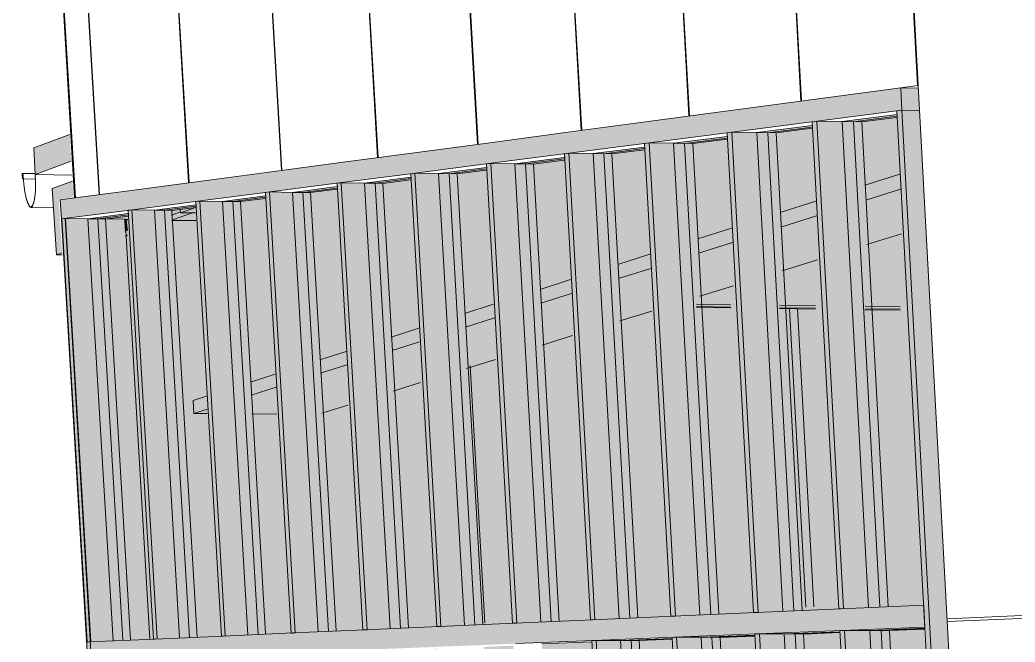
# Model space of a CAD drawing. Header units: inches. Extents: x 30764 to 30770, y -4780 to 4478.
# Drawn here: x 30765.111 to 30765.1664, y -4779.6643 to -4779.6296 of the extents above; entities that cross this region are included whole.
import ezdxf

# ---------------------------------------------------------------- set-up
doc = ezdxf.new("R2010")
doc.units = ezdxf.units.IN
doc.header["$MEASUREMENT"] = 0
for name, color, linetype, lineweight in [('A-GLAZ-CURT', 52, 'Continuous', 9), ('A-GLAZ-CWMG', 51, 'Continuous', 9), ('A-ROOF', 132, 'Continuous', 13), ('A-ROOF-OTLN', 132, 'Continuous', 9), ('A-WALL-PATT', 111, 'Continuous', 13), ('L-SITE-WALL', 31, 'Continuous', 13), ('S-BEAM', 12, 'Continuous', 9), ('S-COLS', 52, 'Continuous', 9)]:
    doc.layers.add(name, color=color, linetype=linetype, lineweight=lineweight)

# ---------------------------------------------------------------- blocks, each defined once
blk = doc.blocks.new('FP_27-Entrance - Fitness Center')
at = {"layer": 'A-WALL-PATT', "lineweight": 9}
for p, q in [((-6390.438413, -4779.633293), (-6390.440018, -4779.603512)), ((-6390.438379, -4779.633288), (-6390.439983, -4779.603504)), ((-6390.444912, -4779.634159), (-6390.446507, -4779.604978)), ((-6390.444879, -4779.634154), (-6390.446474, -4779.604971)), ((-6390.451156, -4779.634991), (-6390.452741, -4779.606387)), ((-6390.451124, -4779.634987), (-6390.452709, -4779.60638)), ((-6390.457159, -4779.635791), (-6390.458734, -4779.607742)), ((-6390.457129, -4779.635787), (-6390.458704, -4779.607735)), ((-6390.462937, -4779.636562), (-6390.464501, -4779.609045)), ((-6390.462908, -4779.636558), (-6390.464472, -4779.609039)), ((-6390.4685, -4779.637303), (-6390.470054, -4779.6103)), ((-6390.468472, -4779.637299), (-6390.470025, -4779.610294)), ((-6390.473862, -4779.638018), (-6390.475404, -4779.611509)), ((-6390.473835, -4779.638014), (-6390.475376, -4779.611503)), ((-6390.479032, -4779.638707), (-6390.480562, -4779.612675)), ((-6390.479005, -4779.638703), (-6390.480536, -4779.612669)), ((-6390.48402, -4779.639372), (-6390.485539, -4779.6138)), ((-6390.483995, -4779.639369), (-6390.485514, -4779.613794)), ((-6390.430034, -4779.662734), (-6390.436777, -4779.663015)), ((-6390.430025, -4779.66289), (-6390.436769, -4779.663168))]:
    blk.add_line(p, q, dxfattribs=at)

msp = doc.modelspace()

# ---------------------------------------------------------------- hatches: boundary and pattern name
at = {"layer": 'A-GLAZ-CURT', "transparency": 33554458}
for points in [[(30765.158254, -4779.662384), (30765.16131, -4779.662249), (30765.159821, -4779.634913), (30765.156781, -4779.635304), (30765.158246, -4779.662238)], [(30765.153484, -4779.662595), (30765.156575, -4779.662444), (30765.155093, -4779.635522), (30765.152018, -4779.635918), (30765.153476, -4779.662441)], [(30765.148853, -4779.6628), (30765.15183, -4779.662654), (30765.150355, -4779.636132), (30765.147393, -4779.636513), (30765.147885, -4779.645376), (30765.147933, -4779.645376), (30765.147932, -4779.646226), (30765.148845, -4779.662651)], [(30765.144355, -4779.662998), (30765.147224, -4779.662858), (30765.145756, -4779.636724), (30765.142902, -4779.637091), (30765.144348, -4779.662885)], [(30765.139984, -4779.663191), (30765.14275, -4779.663056), (30765.141289, -4779.637299), (30765.138539, -4779.637653), (30765.139976, -4779.663053)], [(30765.131604, -4779.663562), (30765.134177, -4779.663436), (30765.132731, -4779.638401), (30765.130173, -4779.638731), (30765.131597, -4779.663433)], [(30765.135736, -4779.663379), (30765.138403, -4779.663248), (30765.136949, -4779.637858), (30765.134297, -4779.6382), (30765.135728, -4779.663246)], [(30765.127585, -4779.663739), (30765.130068, -4779.663617), (30765.12863, -4779.638929), (30765.126162, -4779.639247), (30765.127578, -4779.663615)], [(30765.123674, -4779.663912), (30765.126071, -4779.663794), (30765.12464, -4779.639443), (30765.122258, -4779.63975), (30765.123667, -4779.663792)], [(30765.119866, -4779.66408), (30765.12218, -4779.663967), (30765.120758, -4779.639943), (30765.118458, -4779.640239), (30765.119859, -4779.663965)], [(30765.116157, -4779.664244), (30765.118393, -4779.664134), (30765.116978, -4779.64043), (30765.114758, -4779.640716), (30765.116151, -4779.664132)], [(30765.159712, -4779.719901), (30765.156641, -4779.663738), (30765.153554, -4779.663862), (30765.156612, -4779.719487), (30765.159381, -4779.719857)], [(30765.164459, -4779.720535), (30765.161343, -4779.663549), (30765.158324, -4779.66367), (30765.161395, -4779.720126), (30765.161573, -4779.720149)], [(30765.145844, -4779.718048), (30765.142816, -4779.664294), (30765.140053, -4779.664405), (30765.142967, -4779.715902), (30765.143018, -4779.715903), (30765.143017, -4779.716776), (30765.143068, -4779.717677), (30765.14312, -4779.717684)], [(30765.150333, -4779.718647), (30765.14729, -4779.664114), (30765.144424, -4779.664229), (30765.147454, -4779.718263), (30765.147874, -4779.718319)], [(30765.154953, -4779.719265), (30765.151897, -4779.663929), (30765.148922, -4779.664048), (30765.151966, -4779.718866), (30765.152111, -4779.718885)]]:
    msp.add_hatch(color=256, dxfattribs=at).paths.add_polyline_path(points, flags=0)
h = msp.add_hatch(color=256, dxfattribs=at)
h.paths.add_polyline_path([(30765.11821, -4779.664144), (30765.118369, -4779.664125), (30765.116955, -4779.64076), (30765.116825, -4779.640758), (30765.11821, -4779.664143)], flags=0)
h.paths.add_polyline_path([(30765.1208, -4779.664018), (30765.122119, -4779.663943), (30765.121392, -4779.651569), (30765.120649, -4779.651561), (30765.120601, -4779.650842), (30765.121335, -4779.650601), (30765.12076, -4779.640817), (30765.119432, -4779.640798), (30765.120797, -4779.663962)], flags=0)
h.paths.add_polyline_path([(30765.128466, -4779.663645), (30765.129929, -4779.663562), (30765.129208, -4779.65109), (30765.127765, -4779.651558), (30765.128462, -4779.663582)], flags=0)
h.paths.add_polyline_path([(30765.132458, -4779.663451), (30765.133998, -4779.663364), (30765.133222, -4779.649818), (30765.131702, -4779.6503), (30765.132455, -4779.663385)], flags=0)
at = {"layer": 'A-GLAZ-CWMG'}
for points in [[(30765.15524, -4779.635297), (30765.160109, -4779.634666), (30765.160043, -4779.63343), (30765.155173, -4779.634079)], [(30765.161095, -4779.634684), (30765.16102, -4779.633448), (30765.160043, -4779.63343), (30765.160109, -4779.634666), (30765.161019, -4779.634683)], [(30765.150498, -4779.63591), (30765.15524, -4779.635297), (30765.155173, -4779.634079), (30765.150432, -4779.63471)], [(30765.145895, -4779.636506), (30765.150498, -4779.63591), (30765.150432, -4779.63471), (30765.145829, -4779.635324)], [(30765.161357, -4779.662869), (30765.161631, -4779.662857), (30765.160109, -4779.634666), (30765.159835, -4779.634702), (30765.161172, -4779.659447)], [(30765.162613, -4779.662863), (30765.161095, -4779.634684), (30765.160109, -4779.634666), (30765.161631, -4779.662857)], [(30765.141424, -4779.637085), (30765.145895, -4779.636506), (30765.145829, -4779.635324), (30765.141359, -4779.635919)], [(30765.156589, -4779.662464), (30765.156855, -4779.662452), (30765.155373, -4779.635279), (30765.155107, -4779.635314), (30765.156423, -4779.659429)], [(30765.156855, -4779.662452), (30765.158254, -4779.662384), (30765.156781, -4779.635304), (30765.155374, -4779.635297), (30765.156844, -4779.662248)], [(30765.158254, -4779.662384), (30765.159341, -4779.662331), (30765.157876, -4779.635323), (30765.156781, -4779.635304), (30765.158246, -4779.662238)], [(30765.137081, -4779.637647), (30765.141424, -4779.637085), (30765.141359, -4779.635919), (30765.137016, -4779.636498)], [(30765.151844, -4779.662674), (30765.152103, -4779.662662), (30765.150627, -4779.635894), (30765.150369, -4779.635927), (30765.151664, -4779.659412)], [(30765.152103, -4779.662662), (30765.153484, -4779.662595), (30765.152018, -4779.635918), (30765.150628, -4779.635911), (30765.152092, -4779.662457)], [(30765.153484, -4779.662595), (30765.154557, -4779.662543), (30765.153098, -4779.635936), (30765.152018, -4779.635918), (30765.153476, -4779.662441)], [(30765.13286, -4779.638193), (30765.137081, -4779.637647), (30765.137016, -4779.636498), (30765.132795, -4779.637061)], [(30765.147238, -4779.662877), (30765.147489, -4779.662866), (30765.14602, -4779.63649), (30765.145769, -4779.636522), (30765.147044, -4779.659395)], [(30765.147489, -4779.662866), (30765.148853, -4779.6628), (30765.147393, -4779.636513), (30765.146021, -4779.636507), (30765.147477, -4779.662652)], [(30765.148853, -4779.6628), (30765.149912, -4779.662748), (30765.14846, -4779.636531), (30765.147393, -4779.636513), (30765.148845, -4779.662651)], [(30765.128755, -4779.638724), (30765.13286, -4779.638193), (30765.132795, -4779.637061), (30765.128691, -4779.637608), (30765.12873, -4779.638297)], [(30765.142764, -4779.663075), (30765.143008, -4779.663064), (30765.141546, -4779.637069), (30765.141303, -4779.6371), (30765.142754, -4779.662884)], [(30765.143008, -4779.663064), (30765.144355, -4779.662998), (30765.142902, -4779.637091), (30765.141547, -4779.637085), (30765.142998, -4779.662885)], [(30765.144355, -4779.662998), (30765.145401, -4779.662947), (30765.143955, -4779.637109), (30765.142902, -4779.637091), (30765.144348, -4779.662885)], [(30765.124762, -4779.639241), (30765.128755, -4779.638724), (30765.128691, -4779.637608), (30765.124698, -4779.63814), (30765.124706, -4779.638281)], [(30765.138417, -4779.663267), (30765.138654, -4779.663256), (30765.1372, -4779.637631), (30765.136963, -4779.637662), (30765.138395, -4779.662869)], [(30765.138654, -4779.663256), (30765.139984, -4779.663191), (30765.138539, -4779.637653), (30765.137201, -4779.637647), (30765.138643, -4779.663068)], [(30765.139984, -4779.663191), (30765.141017, -4779.663141), (30765.139579, -4779.63767), (30765.138539, -4779.637653), (30765.139976, -4779.663053)], [(30765.120877, -4779.639744), (30765.124762, -4779.639241), (30765.124698, -4779.63814), (30765.120813, -4779.638657)], [(30765.134191, -4779.663453), (30765.134422, -4779.663443), (30765.132975, -4779.638178), (30765.132745, -4779.638208), (30765.134157, -4779.662854)], [(30765.134422, -4779.663443), (30765.135736, -4779.663379), (30765.134297, -4779.6382), (30765.132976, -4779.638194), (30765.134411, -4779.66326)], [(30765.135736, -4779.663379), (30765.136756, -4779.663329), (30765.135325, -4779.638216), (30765.134297, -4779.6382), (30765.135728, -4779.663246)], [(30765.117095, -4779.640233), (30765.120877, -4779.639744), (30765.120813, -4779.638657), (30765.117031, -4779.639161)], [(30765.130082, -4779.663635), (30765.130306, -4779.663625), (30765.128867, -4779.63871), (30765.128643, -4779.638739), (30765.130036, -4779.662839)], [(30765.130306, -4779.663625), (30765.131604, -4779.663562), (30765.130173, -4779.638731), (30765.128868, -4779.638725), (30765.130295, -4779.663434)], [(30765.131604, -4779.663562), (30765.132612, -4779.663513), (30765.131189, -4779.638747), (30765.130173, -4779.638731), (30765.131597, -4779.663433)], [(30765.113411, -4779.64071), (30765.117095, -4779.640233), (30765.117031, -4779.639161), (30765.113348, -4779.639652), (30765.1134, -4779.640517)], [(30765.126085, -4779.663811), (30765.126303, -4779.663802), (30765.124871, -4779.639227), (30765.124653, -4779.639255), (30765.126027, -4779.662825)], [(30765.126303, -4779.663802), (30765.127585, -4779.663739), (30765.126162, -4779.639247), (30765.124872, -4779.639241), (30765.126293, -4779.663629)], [(30765.127585, -4779.663739), (30765.128581, -4779.663691), (30765.127165, -4779.639263), (30765.126162, -4779.639247), (30765.127578, -4779.663615)], [(30765.11328, -4779.640727), (30765.113411, -4779.64071), (30765.113348, -4779.639652), (30765.113217, -4779.63967)], [(30765.122194, -4779.663983), (30765.122406, -4779.663974), (30765.120983, -4779.63973), (30765.120771, -4779.639758), (30765.122125, -4779.662811)], [(30765.122406, -4779.663974), (30765.123674, -4779.663912), (30765.122258, -4779.63975), (30765.120984, -4779.639744), (30765.122397, -4779.663806)], [(30765.123674, -4779.663912), (30765.124658, -4779.663864), (30765.12325, -4779.639765), (30765.122258, -4779.63975), (30765.123667, -4779.663792)], [(30765.118407, -4779.66415), (30765.118613, -4779.664141), (30765.117198, -4779.64022), (30765.116991, -4779.640247), (30765.118119, -4779.65929)], [(30765.118613, -4779.664141), (30765.119866, -4779.66408), (30765.118458, -4779.640239), (30765.117199, -4779.640234), (30765.118603, -4779.663965)], [(30765.119866, -4779.66408), (30765.120839, -4779.664033), (30765.119438, -4779.640254), (30765.118458, -4779.640239), (30765.119859, -4779.663965)], [(30765.114718, -4779.66484), (30765.114919, -4779.664832), (30765.11348, -4779.640701), (30765.11328, -4779.640727), (30765.114386, -4779.659277)], [(30765.114718, -4779.664313), (30765.114919, -4779.664304), (30765.113512, -4779.640697), (30765.113311, -4779.640723), (30765.114418, -4779.659277)], [(30765.114888, -4779.664306), (30765.116157, -4779.664244), (30765.114758, -4779.64072), (30765.113481, -4779.64071), (30765.114878, -4779.664145)], [(30765.114919, -4779.664304), (30765.116157, -4779.664244), (30765.114758, -4779.640716), (30765.113513, -4779.64071), (30765.11491, -4779.664145)], [(30765.116157, -4779.664244), (30765.117119, -4779.664197), (30765.115726, -4779.64073), (30765.114758, -4779.640716), (30765.116151, -4779.664132)], [(30765.116157, -4779.664244), (30765.117087, -4779.664199), (30765.115694, -4779.640734), (30765.114758, -4779.64072), (30765.11615, -4779.664132)], [(30765.117113, -4779.664198), (30765.11821, -4779.664125), (30765.116825, -4779.640748), (30765.11572, -4779.640731), (30765.11711, -4779.664144)], [(30765.154751, -4779.662366), (30765.155201, -4779.662307), (30765.154294, -4779.645736), (30765.153839, -4779.645728), (30765.154747, -4779.662306)], [(30765.155203, -4779.662346), (30765.156193, -4779.662283), (30765.15529, -4779.645749), (30765.154294, -4779.645736), (30765.155201, -4779.662307)], [(30765.136564, -4779.663252), (30765.136866, -4779.663237), (30765.136051, -4779.648922), (30765.135752, -4779.649017), (30765.13656, -4779.663182)], [(30765.147429, -4779.664046), (30765.152039, -4779.66386), (30765.151974, -4779.662668), (30765.147365, -4779.662901)], [(30765.152039, -4779.66386), (30765.156788, -4779.663668), (30765.156722, -4779.662458), (30765.151974, -4779.662668), (30765.151987, -4779.662917)], [(30765.156788, -4779.663668), (30765.16139, -4779.663482), (30765.161324, -4779.662255), (30765.156722, -4779.662458), (30765.156748, -4779.662934)], [(30765.134371, -4779.664573), (30765.1386, -4779.664402), (30765.138536, -4779.663261), (30765.134307, -4779.663448)], [(30765.1386, -4779.664402), (30765.142951, -4779.664227), (30765.142886, -4779.663069), (30765.138536, -4779.663261)], [(30765.142951, -4779.664227), (30765.147429, -4779.664046), (30765.147364, -4779.662871), (30765.142886, -4779.663069)], [(30765.164759, -4779.72079), (30765.161631, -4779.662857), (30765.161357, -4779.662869), (30765.164484, -4779.720753)], [(30765.164759, -4779.72079), (30765.165733, -4779.720772), (30765.162613, -4779.662863), (30765.161631, -4779.662857), (30765.163646, -4779.700168)], [(30765.122364, -4779.665058), (30765.126257, -4779.664901), (30765.126194, -4779.663806), (30765.1223, -4779.663978)], [(30765.126257, -4779.664901), (30765.130258, -4779.664739), (30765.130194, -4779.66363), (30765.126194, -4779.663806)], [(30765.130258, -4779.664739), (30765.134371, -4779.664573), (30765.134307, -4779.663448), (30765.130194, -4779.66363)], [(30765.155238, -4779.719512), (30765.152169, -4779.663855), (30765.15191, -4779.663865), (30765.154978, -4779.719477)], [(30765.155238, -4779.719512), (30765.156612, -4779.719487), (30765.153554, -4779.663862), (30765.152169, -4779.66386), (30765.155237, -4779.719494)], [(30765.156612, -4779.719487), (30765.157679, -4779.719467), (30765.154605, -4779.663868), (30765.153554, -4779.663862), (30765.156597, -4779.719229)], [(30765.160004, -4779.720152), (30765.156921, -4779.663663), (30765.156655, -4779.663673), (30765.159737, -4779.720116)], [(30765.160004, -4779.720152), (30765.161395, -4779.720126), (30765.158324, -4779.66367), (30765.156922, -4779.663668), (30765.160003, -4779.720134)], [(30765.161395, -4779.720126), (30765.162477, -4779.720106), (30765.159389, -4779.663676), (30765.158324, -4779.66367), (30765.1613, -4779.718371)], [(30765.114881, -4779.66536), (30765.118573, -4779.665211), (30765.11851, -4779.664146), (30765.114819, -4779.664309)], [(30765.118573, -4779.665211), (30765.122364, -4779.665058), (30765.1223, -4779.663978), (30765.11851, -4779.664146)], [(30765.146114, -4779.718286), (30765.143073, -4779.664222), (30765.142829, -4779.664232), (30765.145869, -4779.718253)], [(30765.146114, -4779.718286), (30765.147454, -4779.718263), (30765.144424, -4779.664229), (30765.143074, -4779.664227), (30765.146113, -4779.71827)], [(30765.147454, -4779.718263), (30765.148495, -4779.718244), (30765.145449, -4779.664234), (30765.144424, -4779.664229), (30765.147302, -4779.715555)], [(30765.150609, -4779.71889), (30765.147555, -4779.664041), (30765.147304, -4779.664051), (30765.150358, -4779.718856)], [(30765.150609, -4779.71889), (30765.151966, -4779.718866), (30765.148922, -4779.664048), (30765.147555, -4779.664046), (30765.150609, -4779.718873)], [(30765.151966, -4779.718866), (30765.15302, -4779.718847), (30765.14996, -4779.664054), (30765.148922, -4779.664048), (30765.151956, -4779.71868)]]:
    msp.add_hatch(color=256, dxfattribs=at).paths.add_polyline_path(points, flags=0)
at = {"layer": 'A-ROOF'}
msp.add_hatch(color=256, dxfattribs=at).paths.add_polyline_path([(30765.111821, -4779.638248), (30765.113831, -4779.637515), (30765.113743, -4779.63603), (30765.111733, -4779.636774), (30765.111818, -4779.638199)], flags=0)
at = {"layer": 'L-SITE-WALL'}
msp.add_hatch(color=256, dxfattribs=at).paths.add_polyline_path([(30765.114014, -4779.639554), (30765.114039, -4779.63955), (30765.11399, -4779.639146)], flags=0)
at = {"layer": 'S-BEAM'}
h = msp.add_hatch(color=256, dxfattribs=at)
h.paths.add_polyline_path([(30765.120963, -4779.666152), (30765.122295, -4779.666103), (30765.122234, -4779.665164), (30765.120908, -4779.665228)], flags=0)
h.paths.add_polyline_path([(30765.124783, -4779.666012), (30765.126186, -4779.66596), (30765.126124, -4779.665009), (30765.124728, -4779.665075)], flags=0)
h.paths.add_polyline_path([(30765.128707, -4779.665868), (30765.130185, -4779.665813), (30765.130122, -4779.664849), (30765.128652, -4779.664918)], flags=0)
h.paths.add_polyline_path([(30765.132739, -4779.665719), (30765.134294, -4779.665662), (30765.134232, -4779.664684), (30765.132683, -4779.664757)], flags=0)
h.paths.add_polyline_path([(30765.136883, -4779.665567), (30765.138521, -4779.665507), (30765.138458, -4779.664515), (30765.136827, -4779.664585)], flags=0)
h.paths.add_polyline_path([(30765.141145, -4779.665411), (30765.142868, -4779.665347), (30765.142805, -4779.664341), (30765.141089, -4779.664421)], flags=0)
h.paths.add_polyline_path([(30765.145529, -4779.665249), (30765.147343, -4779.665183), (30765.147279, -4779.664162), (30765.145473, -4779.664246)], flags=0)
h.paths.add_polyline_path([(30765.150041, -4779.665084), (30765.151949, -4779.665014), (30765.151885, -4779.663977), (30765.149985, -4779.664066)], flags=0)
h.paths.add_polyline_path([(30765.154686, -4779.664913), (30765.156694, -4779.664839), (30765.15663, -4779.663787), (30765.15463, -4779.66388)], flags=0)
h.paths.add_polyline_path([(30765.159471, -4779.664737), (30765.16143, -4779.664665), (30765.161332, -4779.663599), (30765.159415, -4779.66369)], flags=0)
h.paths.add_polyline_path([(30765.228716, -4779.662193), (30765.232598, -4779.66205), (30765.232497, -4779.66075), (30765.228658, -4779.660945)], flags=0)
h.paths.add_polyline_path([(30765.459408, -4779.653716), (30765.470578, -4779.653306), (30765.470519, -4779.651222), (30765.459371, -4779.651668), (30765.459405, -4779.65354)], flags=0)
h.paths.add_polyline_path([(30765.899881, -4779.637531), (30765.944256, -4779.6359), (30765.944402, -4779.632252), (30765.900003, -4779.634029), (30765.899924, -4779.636296)], flags=0)
h.paths.add_polyline_path([(30765.954892, -4779.63551), (30766.00489, -4779.633672), (30766.005072, -4779.629823), (30765.955043, -4779.631839), (30765.954926, -4779.634674)], flags=0)
h.paths.add_polyline_path([(30766.08229, -4779.630828), (30766.146281, -4779.628477), (30766.146558, -4779.624159), (30766.082522, -4779.626723), (30766.08236, -4779.629597)], flags=0)
h = msp.add_hatch(color=256, dxfattribs=at)
h.paths.add_polyline_path([(30765.123778, -4779.649812), (30765.125162, -4779.649368), (30765.124625, -4779.640386), (30765.123255, -4779.640871), (30765.123761, -4779.649522)], flags=0)
h.paths.add_polyline_path([(30765.127647, -4779.648572), (30765.129105, -4779.648105), (30765.12855, -4779.639051), (30765.128302, -4779.639083), (30765.127121, -4779.639502), (30765.127481, -4779.645711)], flags=0)
h.paths.add_polyline_path([(30765.131624, -4779.647297), (30765.133159, -4779.646806), (30765.132663, -4779.638524), (30765.131133, -4779.638754), (30765.131508, -4779.645283)], flags=0)
h.paths.add_polyline_path([(30765.135713, -4779.645987), (30765.137328, -4779.645469), (30765.136883, -4779.637983), (30765.13527, -4779.638225), (30765.135673, -4779.6453)], flags=0)
h.paths.add_polyline_path([(30765.139918, -4779.644639), (30765.141619, -4779.644094), (30765.141224, -4779.637427), (30765.139525, -4779.63768), (30765.139759, -4779.641811)], flags=0)
h.paths.add_polyline_path([(30765.144246, -4779.643252), (30765.146037, -4779.642679), (30765.145691, -4779.636854), (30765.143903, -4779.63712), (30765.144166, -4779.641828)], flags=0)
h.paths.add_polyline_path([(30765.148701, -4779.641825), (30765.150586, -4779.641221), (30765.150292, -4779.636265), (30765.148408, -4779.636523), (30765.148508, -4779.638341)], flags=0)
h.paths.add_polyline_path([(30765.15329, -4779.640354), (30765.155274, -4779.639719), (30765.155031, -4779.635657), (30765.153048, -4779.635951), (30765.153186, -4779.638456)], flags=0)
h.paths.add_polyline_path([(30765.158017, -4779.638839), (30765.159953, -4779.638219), (30765.159761, -4779.635051), (30765.157827, -4779.635339), (30765.157992, -4779.63838)], flags=0)
h = msp.add_hatch(color=256, dxfattribs=at)
h.paths.add_polyline_path([(30765.120666, -4779.651568), (30765.121402, -4779.651334), (30765.121359, -4779.650612), (30765.120617, -4779.650849)], flags=0)
h.paths.add_polyline_path([(30765.123854, -4779.650555), (30765.125238, -4779.650116), (30765.125196, -4779.649383), (30765.123812, -4779.649826)], flags=0)
h.paths.add_polyline_path([(30765.127724, -4779.649326), (30765.129181, -4779.648863), (30765.129138, -4779.648119), (30765.127681, -4779.648586)], flags=0)
h.paths.add_polyline_path([(30765.131701, -4779.648063), (30765.133236, -4779.647576), (30765.133193, -4779.64682), (30765.131658, -4779.647312)], flags=0)
h.paths.add_polyline_path([(30765.13579, -4779.646764), (30765.137406, -4779.646251), (30765.137363, -4779.645484), (30765.135747, -4779.646002)], flags=0)
h.paths.add_polyline_path([(30765.139996, -4779.645428), (30765.141698, -4779.644888), (30765.141654, -4779.64411), (30765.139953, -4779.644655), (30765.139991, -4779.645332)], flags=0)
h.paths.add_polyline_path([(30765.144325, -4779.644053), (30765.146115, -4779.643485), (30765.146071, -4779.642694), (30765.144281, -4779.643268)], flags=0)
h.paths.add_polyline_path([(30765.14878, -4779.642638), (30765.150665, -4779.642039), (30765.150581, -4779.64125), (30765.148737, -4779.641862)], flags=0)
h.paths.add_polyline_path([(30765.153369, -4779.641181), (30765.155353, -4779.64055), (30765.155309, -4779.639735), (30765.153325, -4779.640371)], flags=0)
h.paths.add_polyline_path([(30765.158097, -4779.639679), (30765.160033, -4779.639064), (30765.159988, -4779.638236), (30765.158053, -4779.638856)], flags=0)
for points in [[(30765.113012, -4779.642727), (30765.113314, -4779.642622), (30765.113136, -4779.639635), (30765.113941, -4779.639516), (30765.113888, -4779.638618), (30765.112761, -4779.639024), (30765.112943, -4779.641706)], [(30765.119916, -4779.640381), (30765.12072, -4779.640074), (30765.119904, -4779.640209), (30765.119908, -4779.640258)], [(30765.116819, -4779.641407), (30765.116978, -4779.641352), (30765.11691, -4779.640741), (30765.11678, -4779.640739)]]:
    msp.add_hatch(color=256, dxfattribs=at).paths.add_polyline_path(points, flags=0)
h = msp.add_hatch(color=256, dxfattribs=at)
h.paths.add_polyline_path([(30765.123255, -4779.640871), (30765.124638, -4779.640381), (30765.124575, -4779.639735), (30765.123222, -4779.640218), (30765.123248, -4779.640743)], flags=0)
h.paths.add_polyline_path([(30765.127121, -4779.639502), (30765.128302, -4779.639083), (30765.127108, -4779.639269), (30765.12712, -4779.639479)], flags=0)
h = msp.add_hatch(color=256, dxfattribs=at)
h.paths.add_polyline_path([(30765.116942, -4779.640742), (30765.11691, -4779.640546), (30765.115668, -4779.640706), (30765.11691, -4779.640741)], flags=0)
h.paths.add_polyline_path([(30765.119397, -4779.640514), (30765.119884, -4779.640345), (30765.119837, -4779.64017), (30765.119381, -4779.640243)], flags=0)
h = msp.add_hatch(color=256, dxfattribs=at)
h.paths.add_polyline_path([(30765.159996, -4779.645365), (30765.159782, -4779.641409), (30765.157863, -4779.642017), (30765.158044, -4779.645339), (30765.159677, -4779.645361)], flags=0)
h.paths.add_polyline_path([(30765.155276, -4779.645302), (30765.155144, -4779.642879), (30765.153177, -4779.643502), (30765.153275, -4779.645276), (30765.154981, -4779.645299)], flags=0)
h.paths.add_polyline_path([(30765.150547, -4779.64524), (30765.150498, -4779.644352), (30765.14863, -4779.644943), (30765.148645, -4779.645214), (30765.150409, -4779.645238)], flags=0)
h = msp.add_hatch(color=256, dxfattribs=at)
h.paths.add_polyline_path([(30765.16001, -4779.645623), (30765.159996, -4779.645365), (30765.158045, -4779.645373), (30765.158058, -4779.645598), (30765.159677, -4779.645619)], flags=0)
h.paths.add_polyline_path([(30765.15529, -4779.645561), (30765.155276, -4779.645302), (30765.153276, -4779.645304), (30765.153289, -4779.645535), (30765.154982, -4779.645557)], flags=0)
h.paths.add_polyline_path([(30765.150562, -4779.645499), (30765.150547, -4779.64524), (30765.148647, -4779.645239), (30765.14866, -4779.645474), (30765.150278, -4779.645495)], flags=0)
h = msp.add_hatch(color=256, dxfattribs=at)
h.paths.add_polyline_path([(30765.160019, -4779.645765), (30765.160012, -4779.645624), (30765.158059, -4779.645598), (30765.158067, -4779.645739), (30765.159679, -4779.64576)], flags=0)
h.paths.add_polyline_path([(30765.1553, -4779.645703), (30765.155292, -4779.645562), (30765.153291, -4779.645535), (30765.153298, -4779.645676), (30765.154983, -4779.645698)], flags=0)
h.paths.add_polyline_path([(30765.150571, -4779.645641), (30765.150563, -4779.645499), (30765.148662, -4779.645474), (30765.148669, -4779.645616), (30765.150279, -4779.645637)], flags=0)
at = {"layer": 'S-COLS'}
h = msp.add_hatch(color=256, dxfattribs=at)
h.paths.add_polyline_path([(30765.128604, -4779.715586), (30765.129006, -4779.715579), (30765.12762, -4779.692239), (30765.126253, -4779.692169), (30765.127614, -4779.715455), (30765.127838, -4779.715485)], flags=0)
h.paths.add_polyline_path([(30765.127538, -4779.690401), (30765.126138, -4779.666376), (30765.12475, -4779.666458), (30765.126146, -4779.690339), (30765.127329, -4779.690392)], flags=0)
h.paths.add_polyline_path([(30765.124597, -4779.66384), (30765.125985, -4779.663761), (30765.125277, -4779.651614), (30765.123883, -4779.651638), (30765.124593, -4779.663781)], flags=0)

# ---------------------------------------------------------------- linework, layer by layer
at = {"layer": 'A-GLAZ-CURT'}
for p, q in [((30765.159833, -4779.634911), (30765.156781, -4779.635304)), ((30765.157407, -4779.635315), (30765.159832, -4779.635004)), ((30765.155105, -4779.63552), (30765.152018, -4779.635918)), ((30765.152635, -4779.635928), (30765.155104, -4779.635611)), ((30765.156781, -4779.635304), (30765.158254, -4779.662384)), ((30765.156781, -4779.635304), (30765.157407, -4779.635315)), ((30765.158876, -4779.662354), (30765.157407, -4779.635315)), ((30765.150367, -4779.63613), (30765.147393, -4779.636513)), ((30765.152018, -4779.635918), (30765.153484, -4779.662595)), ((30765.152018, -4779.635918), (30765.152635, -4779.635928)), ((30765.154097, -4779.662565), (30765.152635, -4779.635928)), ((30765.145767, -4779.636722), (30765.142902, -4779.637091)), ((30765.147393, -4779.636513), (30765.148853, -4779.6628)), ((30765.147393, -4779.636513), (30765.148003, -4779.636524)), ((30765.148003, -4779.636524), (30765.150366, -4779.63622)), ((30765.149458, -4779.66277), (30765.148003, -4779.636524)), ((30765.142902, -4779.637091), (30765.144355, -4779.662998)), ((30765.142902, -4779.637091), (30765.143504, -4779.637102)), ((30765.143504, -4779.637102), (30765.145767, -4779.636811)), ((30765.144953, -4779.662969), (30765.143504, -4779.637102)), ((30765.141301, -4779.637298), (30765.138539, -4779.637653)), ((30765.138539, -4779.637653), (30765.139984, -4779.663191)), ((30765.138539, -4779.637653), (30765.139133, -4779.637663)), ((30765.139133, -4779.637663), (30765.1413, -4779.637385)), ((30765.140575, -4779.663163), (30765.139133, -4779.637663)), ((30765.132743, -4779.6384), (30765.130173, -4779.638731)), ((30765.136961, -4779.637857), (30765.134297, -4779.6382)), ((30765.134297, -4779.6382), (30765.135736, -4779.663379)), ((30765.134297, -4779.6382), (30765.134885, -4779.638209)), ((30765.134885, -4779.638209), (30765.13696, -4779.637942)), ((30765.136319, -4779.663351), (30765.134885, -4779.638209)), ((30765.128641, -4779.638928), (30765.126162, -4779.639247)), ((30765.130173, -4779.638731), (30765.131604, -4779.663562)), ((30765.130173, -4779.638731), (30765.130754, -4779.63874)), ((30765.130754, -4779.63874), (30765.132742, -4779.638484)), ((30765.13218, -4779.663534), (30765.130754, -4779.63874)), ((30765.124652, -4779.639442), (30765.122258, -4779.63975)), ((30765.126162, -4779.639247), (30765.127585, -4779.663739)), ((30765.126162, -4779.639247), (30765.126735, -4779.639256)), ((30765.126735, -4779.639256), (30765.12864, -4779.639011)), ((30765.128154, -4779.663712), (30765.126735, -4779.639256)), ((30765.120769, -4779.639942), (30765.118458, -4779.640239)), ((30765.119018, -4779.640248), (30765.120768, -4779.640023)), ((30765.122258, -4779.63975), (30765.123674, -4779.663912)), ((30765.122258, -4779.63975), (30765.122825, -4779.639759)), ((30765.122825, -4779.639759), (30765.124651, -4779.639524)), ((30765.124236, -4779.663885), (30765.122825, -4779.639759)), ((30765.11699, -4779.640428), (30765.114758, -4779.640716)), ((30765.115311, -4779.640724), (30765.116989, -4779.640508)), ((30765.118458, -4779.640239), (30765.119866, -4779.66408)), ((30765.118458, -4779.640239), (30765.119018, -4779.640248)), ((30765.120422, -4779.664053), (30765.119018, -4779.640248)), ((30765.114758, -4779.640716), (30765.116157, -4779.664244)), ((30765.114758, -4779.640716), (30765.115311, -4779.640724)), ((30765.116707, -4779.664217), (30765.115311, -4779.640724)), ((30765.116986, -4779.640761), (30765.116825, -4779.640758)), ((30765.116825, -4779.640773), (30765.116986, -4779.640775)), ((30765.12076, -4779.640817), (30765.119432, -4779.640798)), ((30765.119432, -4779.640812), (30765.12076, -4779.640832)), ((30765.156645, -4779.663738), (30765.153554, -4779.663862)), ((30765.153554, -4779.663862), (30765.156612, -4779.719487)), ((30765.153554, -4779.663862), (30765.154169, -4779.663865)), ((30765.154169, -4779.663865), (30765.156641, -4779.663766)), ((30765.157222, -4779.719475), (30765.154169, -4779.663865)), ((30765.161381, -4779.663547), (30765.158324, -4779.66367)), ((30765.158324, -4779.66367), (30765.161395, -4779.720126)), ((30765.158324, -4779.66367), (30765.158947, -4779.663674)), ((30765.158947, -4779.663674), (30765.161376, -4779.663576)), ((30765.162013, -4779.720114), (30765.158947, -4779.663674)), ((30765.14282, -4779.664293), (30765.140053, -4779.664405)), ((30765.147294, -4779.664114), (30765.144424, -4779.664229)), ((30765.144424, -4779.664229), (30765.147454, -4779.718263)), ((30765.144424, -4779.664229), (30765.145023, -4779.664232)), ((30765.145023, -4779.664232), (30765.14729, -4779.664141)), ((30765.148049, -4779.718252), (30765.145023, -4779.664232)), ((30765.1519, -4779.663928), (30765.148922, -4779.664048)), ((30765.148922, -4779.664048), (30765.151966, -4779.718866)), ((30765.148922, -4779.664048), (30765.149529, -4779.664051)), ((30765.149529, -4779.664051), (30765.151896, -4779.663956)), ((30765.152569, -4779.718855), (30765.149529, -4779.664051))]:
    msp.add_line(p, q, dxfattribs=at)
at = {"layer": 'A-GLAZ-CWMG'}
for p, q in [((30765.160043, -4779.63343), (30765.155173, -4779.634079)), ((30765.160994, -4779.633447), (30765.160043, -4779.63343)), ((30765.160043, -4779.63343), (30765.160109, -4779.634666)), ((30765.155173, -4779.634079), (30765.150432, -4779.63471)), ((30765.150432, -4779.63471), (30765.145829, -4779.635324)), ((30765.160109, -4779.634666), (30765.15524, -4779.635297)), ((30765.159832, -4779.635073), (30765.157876, -4779.635323)), ((30765.159835, -4779.634702), (30765.160109, -4779.634666)), ((30765.161357, -4779.662869), (30765.159835, -4779.634702)), ((30765.160109, -4779.634666), (30765.161061, -4779.634683)), ((30765.160109, -4779.634666), (30765.161061, -4779.634683)), ((30765.161631, -4779.662857), (30765.160109, -4779.634666)), ((30765.145829, -4779.635324), (30765.141359, -4779.635919)), ((30765.15524, -4779.635297), (30765.150498, -4779.63591)), ((30765.155107, -4779.635314), (30765.155373, -4779.635279)), ((30765.155107, -4779.635314), (30765.156589, -4779.662464)), ((30765.155373, -4779.635279), (30765.156781, -4779.635304)), ((30765.155373, -4779.635279), (30765.156855, -4779.662452)), ((30765.156781, -4779.635304), (30765.157876, -4779.635323)), ((30765.157876, -4779.635323), (30765.159341, -4779.662331)), ((30765.141359, -4779.635919), (30765.137016, -4779.636498)), ((30765.150498, -4779.63591), (30765.145895, -4779.636506)), ((30765.150369, -4779.635927), (30765.150627, -4779.635894)), ((30765.150369, -4779.635927), (30765.151844, -4779.662674)), ((30765.150627, -4779.635894), (30765.152018, -4779.635918)), ((30765.150627, -4779.635894), (30765.152103, -4779.662662)), ((30765.152018, -4779.635918), (30765.153098, -4779.635936)), ((30765.155103, -4779.635679), (30765.153098, -4779.635936)), ((30765.153098, -4779.635936), (30765.154557, -4779.662543)), ((30765.137016, -4779.636498), (30765.132795, -4779.637061)), ((30765.145895, -4779.636506), (30765.141424, -4779.637085)), ((30765.145769, -4779.636522), (30765.14602, -4779.63649)), ((30765.145769, -4779.636522), (30765.147238, -4779.662877)), ((30765.14602, -4779.63649), (30765.147393, -4779.636513)), ((30765.14602, -4779.63649), (30765.147489, -4779.662866)), ((30765.147393, -4779.636513), (30765.14846, -4779.636531)), ((30765.150365, -4779.636287), (30765.14846, -4779.636531)), ((30765.14846, -4779.636531), (30765.149912, -4779.662748)), ((30765.132795, -4779.637061), (30765.128691, -4779.637608)), ((30765.141424, -4779.637085), (30765.137081, -4779.637647)), ((30765.141303, -4779.6371), (30765.141546, -4779.637069)), ((30765.141303, -4779.6371), (30765.142764, -4779.663075)), ((30765.141546, -4779.637069), (30765.142902, -4779.637091)), ((30765.141546, -4779.637069), (30765.143008, -4779.663064)), ((30765.142902, -4779.637091), (30765.143955, -4779.637109)), ((30765.145766, -4779.636877), (30765.143955, -4779.637109)), ((30765.143955, -4779.637109), (30765.145401, -4779.662947)), ((30765.128691, -4779.637608), (30765.124698, -4779.63814)), ((30765.137081, -4779.637647), (30765.13286, -4779.638193)), ((30765.136963, -4779.637662), (30765.1372, -4779.637631)), ((30765.136963, -4779.637662), (30765.138417, -4779.663267)), ((30765.1372, -4779.637631), (30765.138539, -4779.637653)), ((30765.1372, -4779.637631), (30765.138654, -4779.663256)), ((30765.138539, -4779.637653), (30765.139579, -4779.63767)), ((30765.141299, -4779.63745), (30765.139579, -4779.63767)), ((30765.139579, -4779.63767), (30765.141017, -4779.663141)), ((30765.124698, -4779.63814), (30765.120813, -4779.638657)), ((30765.13286, -4779.638193), (30765.128755, -4779.638724)), ((30765.132745, -4779.638208), (30765.132975, -4779.638178)), ((30765.132745, -4779.638208), (30765.134191, -4779.663453)), ((30765.132975, -4779.638178), (30765.134297, -4779.6382)), ((30765.132975, -4779.638178), (30765.134422, -4779.663443)), ((30765.134297, -4779.6382), (30765.135325, -4779.638216)), ((30765.13696, -4779.638006), (30765.135325, -4779.638216)), ((30765.135325, -4779.638216), (30765.136756, -4779.663329)), ((30765.120813, -4779.638657), (30765.117031, -4779.639161)), ((30765.128755, -4779.638724), (30765.124762, -4779.639241)), ((30765.128643, -4779.638739), (30765.128867, -4779.63871)), ((30765.128643, -4779.638739), (30765.130082, -4779.663635)), ((30765.128867, -4779.63871), (30765.130173, -4779.638731)), ((30765.128867, -4779.63871), (30765.130306, -4779.663625)), ((30765.130173, -4779.638731), (30765.131189, -4779.638747)), ((30765.132741, -4779.638548), (30765.131189, -4779.638747)), ((30765.131189, -4779.638747), (30765.132612, -4779.663513)), ((30765.117031, -4779.639161), (30765.113348, -4779.639652)), ((30765.124762, -4779.639241), (30765.120877, -4779.639744)), ((30765.124653, -4779.639255), (30765.124871, -4779.639227)), ((30765.124653, -4779.639255), (30765.126085, -4779.663811)), ((30765.124871, -4779.639227), (30765.126162, -4779.639247)), ((30765.124871, -4779.639227), (30765.126303, -4779.663802)), ((30765.126162, -4779.639247), (30765.127165, -4779.639263)), ((30765.12864, -4779.639074), (30765.127165, -4779.639263)), ((30765.127165, -4779.639263), (30765.128581, -4779.663691)), ((30765.113348, -4779.639652), (30765.113217, -4779.63967)), ((30765.11328, -4779.640727), (30765.113217, -4779.63967)), ((30765.120877, -4779.639744), (30765.117095, -4779.640233)), ((30765.120771, -4779.639758), (30765.120983, -4779.63973)), ((30765.120771, -4779.639758), (30765.122194, -4779.663983)), ((30765.120983, -4779.63973), (30765.122258, -4779.63975)), ((30765.120983, -4779.63973), (30765.122406, -4779.663974)), ((30765.122258, -4779.63975), (30765.12325, -4779.639765)), ((30765.12465, -4779.639585), (30765.12325, -4779.639765)), ((30765.12325, -4779.639765), (30765.124658, -4779.663864)), ((30765.117095, -4779.640233), (30765.113411, -4779.64071)), ((30765.116988, -4779.640568), (30765.115694, -4779.640734)), ((30765.116991, -4779.640247), (30765.117198, -4779.64022)), ((30765.116991, -4779.640247), (30765.118407, -4779.66415)), ((30765.117198, -4779.64022), (30765.118458, -4779.640239)), ((30765.117198, -4779.64022), (30765.118613, -4779.664141)), ((30765.118458, -4779.640239), (30765.119438, -4779.640254)), ((30765.120768, -4779.640084), (30765.119438, -4779.640254)), ((30765.119438, -4779.640254), (30765.120839, -4779.664033)), ((30765.11328, -4779.640727), (30765.11348, -4779.640701)), ((30765.113411, -4779.64071), (30765.11328, -4779.640727)), ((30765.11328, -4779.640727), (30765.114718, -4779.66484)), ((30765.113311, -4779.640723), (30765.113512, -4779.640697)), ((30765.113311, -4779.640723), (30765.114718, -4779.664313)), ((30765.11348, -4779.640701), (30765.114919, -4779.664832)), ((30765.113512, -4779.640697), (30765.114758, -4779.640716)), ((30765.113512, -4779.640697), (30765.114919, -4779.664304)), ((30765.114758, -4779.640716), (30765.115726, -4779.64073)), ((30765.115726, -4779.64073), (30765.117119, -4779.664197)), ((30765.115726, -4779.640731), (30765.116825, -4779.640748)), ((30765.116825, -4779.640748), (30765.118211, -4779.664144)), ((30765.154751, -4779.662366), (30765.153839, -4779.645728)), ((30765.154294, -4779.645736), (30765.155203, -4779.662346)), ((30765.136051, -4779.648922), (30765.136866, -4779.663237)), ((30765.151974, -4779.662668), (30765.147364, -4779.662871)), ((30765.152103, -4779.662662), (30765.151844, -4779.662674)), ((30765.151844, -4779.662674), (30765.151972, -4779.662674)), ((30765.156722, -4779.662458), (30765.151974, -4779.662668)), ((30765.156855, -4779.662452), (30765.156589, -4779.662464)), ((30765.156589, -4779.662464), (30765.156721, -4779.662465)), ((30765.161324, -4779.662255), (30765.156722, -4779.662458)), ((30765.161324, -4779.662255), (30765.16139, -4779.663482)), ((30765.138536, -4779.663261), (30765.134307, -4779.663448)), ((30765.138654, -4779.663256), (30765.138417, -4779.663267)), ((30765.138417, -4779.663267), (30765.138534, -4779.663267)), ((30765.142886, -4779.663069), (30765.138536, -4779.663261)), ((30765.143008, -4779.663064), (30765.142764, -4779.663075)), ((30765.142764, -4779.663075), (30765.142885, -4779.663075)), ((30765.147364, -4779.662871), (30765.142886, -4779.663069)), ((30765.147489, -4779.662866), (30765.147238, -4779.662877)), ((30765.147238, -4779.662877), (30765.147362, -4779.662878)), ((30765.164484, -4779.720753), (30765.161357, -4779.662869)), ((30765.164759, -4779.72079), (30765.161631, -4779.662857)), ((30765.126194, -4779.663806), (30765.1223, -4779.663978)), ((30765.126303, -4779.663802), (30765.126085, -4779.663811)), ((30765.126085, -4779.663811), (30765.126192, -4779.663812)), ((30765.130194, -4779.66363), (30765.126194, -4779.663806)), ((30765.130306, -4779.663625), (30765.130082, -4779.663635)), ((30765.130082, -4779.663635), (30765.130193, -4779.663635)), ((30765.134307, -4779.663448), (30765.130194, -4779.66363)), ((30765.134422, -4779.663443), (30765.134191, -4779.663453)), ((30765.134191, -4779.663453), (30765.134305, -4779.663454)), ((30765.152039, -4779.66386), (30765.147429, -4779.664046)), ((30765.15191, -4779.663865), (30765.152169, -4779.663855)), ((30765.15191, -4779.663865), (30765.154978, -4779.719477)), ((30765.156788, -4779.663668), (30765.152039, -4779.66386)), ((30765.152169, -4779.663855), (30765.153554, -4779.663862)), ((30765.152169, -4779.663855), (30765.155238, -4779.719512)), ((30765.153554, -4779.663862), (30765.15463, -4779.663868)), ((30765.156638, -4779.663787), (30765.15463, -4779.663868)), ((30765.15463, -4779.663868), (30765.157679, -4779.719467)), ((30765.156655, -4779.663673), (30765.156921, -4779.663663)), ((30765.156655, -4779.663673), (30765.159737, -4779.720116)), ((30765.16139, -4779.663482), (30765.156788, -4779.663668)), ((30765.156921, -4779.663663), (30765.158324, -4779.66367)), ((30765.156921, -4779.663663), (30765.160004, -4779.720152)), ((30765.158324, -4779.66367), (30765.159414, -4779.663676)), ((30765.159414, -4779.663676), (30765.162477, -4779.720106)), ((30765.161373, -4779.663598), (30765.159415, -4779.663676)), ((30765.114888, -4779.664306), (30765.114718, -4779.664313)), ((30765.11851, -4779.664146), (30765.114819, -4779.664309)), ((30765.118613, -4779.664141), (30765.118407, -4779.66415)), ((30765.118407, -4779.66415), (30765.118509, -4779.664151)), ((30765.1223, -4779.663978), (30765.11851, -4779.664146)), ((30765.122406, -4779.663974), (30765.122194, -4779.663983)), ((30765.122194, -4779.663983), (30765.122299, -4779.663984)), ((30765.142951, -4779.664227), (30765.1386, -4779.664402)), ((30765.142829, -4779.664232), (30765.143073, -4779.664222)), ((30765.142829, -4779.664232), (30765.145869, -4779.718253)), ((30765.147429, -4779.664046), (30765.142951, -4779.664227)), ((30765.143073, -4779.664222), (30765.144424, -4779.664229)), ((30765.143073, -4779.664222), (30765.146114, -4779.718286)), ((30765.144424, -4779.664229), (30765.145473, -4779.664234)), ((30765.147286, -4779.664162), (30765.145473, -4779.664234)), ((30765.145473, -4779.664234), (30765.148495, -4779.718244)), ((30765.147304, -4779.664051), (30765.147555, -4779.664041)), ((30765.147304, -4779.664051), (30765.150358, -4779.718856)), ((30765.147555, -4779.664041), (30765.148922, -4779.664048)), ((30765.147555, -4779.664041), (30765.150609, -4779.71889)), ((30765.148922, -4779.664048), (30765.149985, -4779.664054)), ((30765.151893, -4779.663977), (30765.149985, -4779.664054)), ((30765.149985, -4779.664054), (30765.15302, -4779.718847))]:
    msp.add_line(p, q, dxfattribs=at)
at = {"layer": 'A-ROOF'}
for p, q in [((30765.111733, -4779.636774), (30765.113743, -4779.63603)), ((30765.111733, -4779.636774), (30765.111821, -4779.638248)), ((30765.113831, -4779.637515), (30765.111821, -4779.638248)), ((30765.111821, -4779.638248), (30765.113856, -4779.638281))]:
    msp.add_line(p, q, dxfattribs=at)
at = {"layer": 'A-ROOF-OTLN'}
for p, q in [((30765.111115, -4779.638189), (30765.111812, -4779.6382)), ((30765.111824, -4779.638513), (30765.111132, -4779.638502)), ((30765.111148, -4779.638466), (30765.111142, -4779.638444)), ((30765.112832, -4779.640105), (30765.111582, -4779.640086))]:
    msp.add_line(p, q, dxfattribs=at)
for points in [[(30765.111107, -4779.638194, 0), (30765.111101, -4779.638208, 0), (30765.111096, -4779.638232, 0)], [(30765.111133, -4779.638468, 0), (30765.111127, -4779.638469, 0), (30765.111121, -4779.638461, 0), (30765.111115, -4779.638447, 0), (30765.111109, -4779.638425, 0), (30765.111104, -4779.638399, 0), (30765.111101, -4779.638369, 0), (30765.111099, -4779.638337, 0), (30765.111098, -4779.638306, 0), (30765.111099, -4779.638278, 0), (30765.111102, -4779.638254, 0), (30765.111105, -4779.638235, 0), (30765.11111, -4779.638224, 0), (30765.111116, -4779.638221, 0), (30765.111122, -4779.638225, 0)], [(30765.111152, -4779.638341, 0), (30765.111149, -4779.638302, 0), (30765.111144, -4779.638265, 0), (30765.111137, -4779.638234, 0), (30765.11113, -4779.63821, 0), (30765.111122, -4779.638194, 0), (30765.111114, -4779.638189, 0), (30765.111114, -4779.638189, 0)], [(30765.111499, -4779.640004, 0), (30765.111409, -4779.639839, 0), (30765.111323, -4779.63957, 0), (30765.111249, -4779.639213, 0), (30765.111191, -4779.638794, 0), (30765.111152, -4779.638341, 0)], [(30765.11132, -4779.639593, 0), (30765.111407, -4779.639867, 0), (30765.111499, -4779.640035, 0), (30765.11159, -4779.640085, 0), (30765.111674, -4779.640012, 0), (30765.111745, -4779.639822, 0), (30765.111798, -4779.639528, 0), (30765.111829, -4779.63915, 0), (30765.111837, -4779.638713, 0), (30765.111821, -4779.638248, 0)], [(30765.111106, -4779.638449, 0), (30765.111113, -4779.638475, 0), (30765.111121, -4779.638493, 0), (30765.111129, -4779.638501, 0), (30765.111136, -4779.638499, 0), (30765.111143, -4779.638487, 0), (30765.111148, -4779.638466, 0)], [(30765.111792, -4779.639506, 0), (30765.11174, -4779.639795, 0), (30765.111671, -4779.639981, 0), (30765.111588, -4779.640053, 0), (30765.111579, -4779.640053, 0)]]:
    msp.add_polyline3d(points, dxfattribs=at)
at = {"layer": 'L-SITE-WALL'}
for p, q in [((30765.114014, -4779.639554), (30765.110966, -4779.588372)), ((30765.110991, -4779.588364), (30765.114039, -4779.63955)), ((30765.111016, -4779.588356), (30765.114064, -4779.639547)), ((30765.160033, -4779.63342), (30765.16102, -4779.633288)), ((30765.16102, -4779.633288), (30765.165799, -4779.721988)), ((30765.114014, -4779.639554), (30765.114039, -4779.63955))]:
    msp.add_line(p, q, dxfattribs=at)
at = {"layer": 'S-BEAM'}
for p, q in [((30765.158053, -4779.638856), (30765.159988, -4779.638236)), ((30765.112761, -4779.639024), (30765.113888, -4779.638618)), ((30765.113012, -4779.642727), (30765.112761, -4779.639024)), ((30765.158097, -4779.639679), (30765.160033, -4779.639064)), ((30765.153325, -4779.640371), (30765.155309, -4779.639735)), ((30765.119884, -4779.640345), (30765.119397, -4779.640514)), ((30765.120646, -4779.640378), (30765.119464, -4779.640787)), ((30765.119916, -4779.640381), (30765.119902, -4779.640179)), ((30765.119916, -4779.640381), (30765.120741, -4779.640083)), ((30765.12075, -4779.640393), (30765.119916, -4779.640381)), ((30765.153369, -4779.641181), (30765.155353, -4779.64055)), ((30765.119464, -4779.640787), (30765.119406, -4779.640807)), ((30765.116978, -4779.641352), (30765.116819, -4779.641407)), ((30765.116987, -4779.641642), (30765.116828, -4779.641697)), ((30765.148736, -4779.641841), (30765.150621, -4779.641237)), ((30765.15816, -4779.642156), (30765.160096, -4779.641557)), ((30765.14878, -4779.642638), (30765.150665, -4779.642039)), ((30765.113314, -4779.642622), (30765.113012, -4779.642727)), ((30765.113314, -4779.642731), (30765.113012, -4779.642727)), ((30765.144281, -4779.643268), (30765.146071, -4779.642694)), ((30765.153431, -4779.643619), (30765.155416, -4779.643005)), ((30765.144325, -4779.644053), (30765.146115, -4779.643485)), ((30765.139953, -4779.644655), (30765.141654, -4779.64411)), ((30765.148842, -4779.645039), (30765.150727, -4779.644456)), ((30765.139996, -4779.645428), (30765.141698, -4779.644888)), ((30765.135747, -4779.646002), (30765.137363, -4779.645484)), ((30765.148662, -4779.645474), (30765.150563, -4779.645499)), ((30765.153291, -4779.645535), (30765.155292, -4779.645562)), ((30765.158059, -4779.645598), (30765.160012, -4779.645624)), ((30765.144386, -4779.646418), (30765.146177, -4779.645864)), ((30765.15057, -4779.645691), (30765.148668, -4779.645666)), ((30765.150571, -4779.645641), (30765.148669, -4779.645616)), ((30765.155299, -4779.645753), (30765.153297, -4779.645727)), ((30765.1553, -4779.645703), (30765.153298, -4779.645676)), ((30765.160018, -4779.645815), (30765.158066, -4779.645789)), ((30765.160019, -4779.645765), (30765.158067, -4779.645739)), ((30765.13579, -4779.646764), (30765.137406, -4779.646251)), ((30765.131658, -4779.647312), (30765.133193, -4779.64682)), ((30765.140058, -4779.647758), (30765.141759, -4779.647231)), ((30765.131701, -4779.648063), (30765.133236, -4779.647576)), ((30765.127681, -4779.648586), (30765.129138, -4779.648119)), ((30765.127724, -4779.649326), (30765.129181, -4779.648863)), ((30765.135851, -4779.649059), (30765.137467, -4779.648559)), ((30765.123812, -4779.649826), (30765.125196, -4779.649383)), ((30765.131761, -4779.650325), (30765.133296, -4779.64985)), ((30765.123854, -4779.650555), (30765.125238, -4779.650116)), ((30765.120617, -4779.650849), (30765.121359, -4779.650612)), ((30765.120666, -4779.651568), (30765.120617, -4779.650849)), ((30765.127784, -4779.651556), (30765.129242, -4779.651105)), ((30765.120666, -4779.651568), (30765.121402, -4779.651334)), ((30765.121408, -4779.651576), (30765.120666, -4779.651568)), ((30765.125279, -4779.651615), (30765.123883, -4779.651601))]:
    msp.add_line(p, q, dxfattribs=at)

# ---------------------------------------------------------------- block references
at = {"layer": 'L-SITE-WALL', "lineweight": 9}
msp.add_blockref('FP_27-Entrance - Fitness Center', (37155.599399, 0), dxfattribs=at)

doc.saveas('drawing.dxf')
